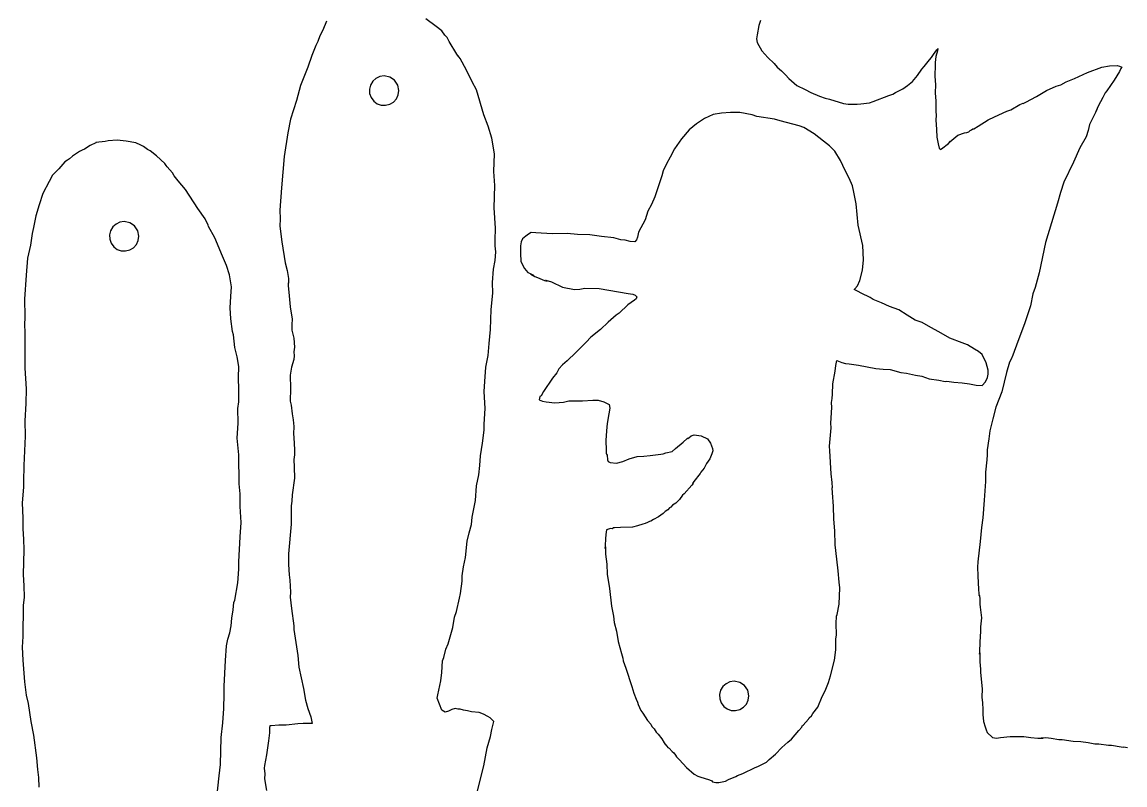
# Model space of a CAD drawing. Extents: x -104 to 747, y 152 to 800.
# Drawn here: x 64.7 to 251.9, y 371.3 to 500.7 of the extents above; entities that cross this region are included whole.
import ezdxf

# ---------------------------------------------------------------- set-up
doc = ezdxf.new("R2010")
doc.units = 0

msp = doc.modelspace()

# ---------------------------------------------------------------- linework, layer by layer
for p, q in [((116.421, 500.909), (115.75, 499.366)), ((134.988, 500.01), (133.27, 501.27)), ((135.963, 499.233), (134.988, 500.01)), ((189.764, 500.139), (189.502, 498.573)), ((190.052, 501.037), (189.764, 500.139)), ((115.269, 498.392), (114.937, 497.447)), ((115.75, 499.366), (115.269, 498.392)), ((136.475, 498.551), (135.963, 499.233)), ((136.858, 498.136), (136.475, 498.551)), ((137.242, 497.455), (136.858, 498.136)), ((189.502, 498.573), (189.414, 497.918875)), ((114.603, 496.75), (113.933, 495.075)), ((114.937, 497.447), (114.603, 496.75)), ((138.539, 495.279), (137.242, 497.455)), ((189.414, 497.918875), (189.512, 497.27)), ((189.512, 497.27), (190.285, 495.858)), ((220, 496.01), (220.194, 496.194)), ((220.194, 496.194), (220.126, 495.858)), ((220.194, 496.194), (220.2, 496.227)), ((220.2, 496.227), (220.194, 496.194)), ((113.933, 495.075), (113.218, 493.076)), ((138.765312, 494.983297), (138.539, 495.279)), ((138.7655, 495.032875), (138.765312, 494.983297)), ((139.082, 494.561), (138.7655, 495.032875)), ((140.1425, 492.60825), (139.082, 494.561)), ((190.285, 495.858), (191.286875, 494.735)), ((191.286875, 494.735), (192.375, 493.693)), ((217.848, 493.184), (218.765, 494.348)), ((218.765, 494.348), (219.116, 494.708)), ((219.116, 494.708), (219.423, 495.255)), ((219.423, 495.255), (220, 496.01)), ((219.85075, 494.894375), (219.691, 493.906)), ((220.126, 495.858), (219.85075, 494.894375)), ((113.218, 493.076), (111.983, 489.96)), ((141.128, 490.615), (140.1425, 492.60825)), ((192.375, 493.693), (192.871, 493.102)), ((192.871, 493.102), (193.612625, 492.4685)), ((193.612625, 492.4685), (194.322, 491.799)), ((216.71275, 491.68425), (217.451, 492.766)), ((217.451, 492.766), (217.848, 493.184)), ((219.739, 493.501), (219.661, 491.593)), ((219.691, 493.906), (219.739, 493.501)), ((245.567, 492.209), (248.025375, 493.098625)), ((248.025375, 493.098625), (249.303547, 493.348203)), ((249.303547, 493.348203), (250.606, 493.374)), ((250.606, 493.374), (251.015875, 493.2915)), ((251.015875, 493.2915), (251.389, 493.086)), ((251.246, 492.877), (251.019, 492.366)), ((251.389, 493.086), (251.246, 492.877)), ((124.246031, 490.701125), (123.864, 490.066)), ((124.785, 491.18775), (124.246031, 490.701125)), ((125.440969, 491.49925), (124.785, 491.18775)), ((126.174, 491.609), (125.440969, 491.49925)), ((127.13075, 491.418875), (126.174, 491.609)), ((127.942, 490.877), (127.13075, 491.418875)), ((128.483875, 490.06575), (127.942, 490.877)), ((141.841, 489.262), (141.128, 490.615)), ((194.322, 491.799), (194.85, 491.17)), ((194.85, 491.17), (196.225, 489.962)), ((215.011, 489.985), (215.886, 490.643)), ((215.886, 490.643), (216.71275, 491.68425)), ((219.661, 491.593), (219.759, 490.104)), ((241.046, 490.118), (241.965, 490.587)), ((241.965, 490.587), (243.364, 491.179)), ((243.364, 491.179), (245.567, 492.209)), ((250.129, 490.916), (248.846, 489.063)), ((251.019, 492.366), (250.129, 490.916)), ((111.983, 489.96), (111.325, 487.441)), ((123.864, 490.066), (123.684875, 489.346734)), ((123.684875, 489.346734), (123.72175, 488.621375)), ((128.674, 489.109), (128.483875, 490.06575)), ((128.56425, 488.375969), (128.674, 489.109)), ((143.131, 485.024), (141.841, 489.262)), ((196.225, 489.962), (197.669, 489.322)), ((197.669, 489.322), (198.602, 488.812)), ((198.602, 488.812), (200.083, 488.166)), ((212.535, 488.502), (213.003, 488.793)), ((213.003, 488.793), (214.258, 489.408)), ((214.258, 489.408), (215.011, 489.985)), ((219.759, 490.104), (219.744, 488.716)), ((219.744, 488.716), (219.819, 487.313)), ((236.89575, 488.12025), (238.632, 489.154)), ((238.632, 489.154), (240.267, 489.843)), ((240.267, 489.843), (241.046, 490.118)), ((248.557, 488.744), (248.156, 487.946)), ((248.846, 489.063), (248.557, 488.744)), ((111.325, 487.441), (110.266, 484.268)), ((123.72175, 488.621375), (123.96525, 487.937078)), ((123.96525, 487.937078), (124.406, 487.341)), ((124.406, 487.341), (125.001937, 486.90025)), ((125.001937, 486.90025), (125.686, 486.65675)), ((126.411313, 486.619875), (127.131, 486.799)), ((127.131, 486.799), (127.766125, 487.181031)), ((127.766125, 487.181031), (128.25275, 487.72)), ((128.25275, 487.72), (128.56425, 488.375969)), ((200.083, 488.166), (201.0495, 487.839375)), ((201.0495, 487.839375), (201.809, 487.68)), ((201.809, 487.68), (204.139, 486.935)), ((204.139, 486.935), (204.93525, 486.82)), ((204.93525, 486.82), (205.796, 486.825)), ((205.796, 486.825), (206.455, 486.804)), ((206.455, 486.804), (207.076, 486.889)), ((207.076, 486.889), (208.555, 487.055)), ((208.555, 487.055), (209.198, 487.286)), ((209.198, 487.286), (211.858, 488.293)), ((211.858, 488.293), (212.535, 488.502)), ((219.819, 487.313), (219.813, 485.625)), ((234.114, 486.732), (234.665719, 487.010844)), ((234.643031, 486.943781), (235.134, 487.136)), ((234.6645, 486.99175), (234.643031, 486.943781)), ((234.665719, 487.010844), (234.6645, 486.99175)), ((235.134, 487.136), (236.89575, 488.12025)), ((248.156, 487.946), (247.375, 486.479)), ((125.686, 486.65675), (126.411313, 486.619875)), ((143.8395, 483.06), (143.131, 485.024)), ((182.047, 485.081), (180.55175, 484.409375)), ((183.458, 485.27), (182.047, 485.081)), ((184.99675, 485.417375), (183.458, 485.27)), ((186.543, 485.387), (184.99675, 485.417375)), ((188.64, 485.006), (186.542, 485.388)), ((186.542, 485.388), (186.543, 485.387)), ((189.452, 484.751), (188.64, 485.006)), ((219.813, 485.625), (219.902, 484.9)), ((219.902, 484.9), (219.842, 484.164)), ((229.8, 484.676), (231.863, 485.627)), ((231.863, 485.627), (232.562, 485.866)), ((232.562, 485.866), (234.114, 486.732)), ((246.928, 485.39), (245.933, 483.376)), ((247.168844, 485.926344), (246.928, 485.39)), ((247.375, 486.479), (247.036281, 485.668156)), ((247.036281, 485.668156), (247.08625, 485.7515)), ((247.08625, 485.7515), (247.168844, 485.926344)), ((110.266, 484.268), (109.854, 481.931)), ((144.44, 481.063), (143.8395, 483.06)), ((179.214, 483.455), (177.951, 482.46)), ((180.55175, 484.409375), (179.214, 483.455)), ((192.471, 484.267), (189.452, 484.751)), ((193.412, 484.014), (192.471, 484.267)), ((196.607, 483.148), (193.412, 484.014)), ((197.436, 482.875), (196.607, 483.148)), ((219.842, 484.164), (219.948, 482.492)), ((226.299, 482.641), (226.993, 483.078)), ((226.993, 483.078), (228.727, 484.165)), ((228.727, 484.165), (229.8, 484.676)), ((245.933, 483.376), (245.668125, 482.33075)), ((109.854, 481.931), (109.192, 477.911)), ((177.951, 482.46), (176.6385, 480.916125)), ((199.152, 481.8095), (197.436, 482.875)), ((200.745, 480.564), (199.152, 481.8095)), ((219.948, 482.492), (220.002, 481.192)), ((220.002, 481.192), (220.207375, 480.06275)), ((222.88, 481.007), (223.558, 481.579)), ((223.558, 481.579), (224.722, 481.96)), ((224.722, 481.96), (225.072625, 481.987875)), ((225.072625, 481.987875), (225.406, 482.102)), ((225.406, 482.102), (225.649, 482.361)), ((225.649, 482.361), (225.889, 482.489)), ((225.889, 482.489), (226.115, 482.636)), ((226.115, 482.636), (226.299, 482.641)), ((245.368, 481.296), (244.298, 479.394)), ((245.668125, 482.33075), (245.368, 481.296)), ((76.248925, 479.779125), (75.3279, 479.159)), ((77.2307, 480.283), (76.248925, 479.779125)), ((78.8133, 480.495), (77.2296, 480.284)), ((77.2296, 480.284), (77.2307, 480.283)), ((79.3241, 480.62), (78.8133, 480.495)), ((80.871737, 480.719625), (79.3241, 480.62)), ((82.4133, 480.553), (80.871737, 480.719625)), ((84.0088, 480.241), (82.4133, 480.553)), ((84.8586, 479.855), (84.0088, 480.241)), ((85.3111, 479.654), (84.8586, 479.855)), ((85.9959, 479.123), (85.3111, 479.654)), ((144.898, 478.391), (144.44, 481.063)), ((176.6385, 480.916125), (175.491, 479.244)), ((201.762375, 479.7625), (200.745, 480.564)), ((202.674, 478.835), (201.762375, 479.7625)), ((220.207375, 480.06275), (220.419516, 479.365563)), ((220.419516, 479.365563), (220.673, 479.133)), ((220.821, 479.259), (221.971, 480.139)), ((221.971, 480.139), (222.349844, 480.527047)), ((222.204156, 480.417016), (222.88, 481.007)), ((222.2275, 480.438375), (222.204156, 480.417016)), ((222.349844, 480.527047), (222.2275, 480.438375)), ((244.298, 479.394), (243.216, 476.947)), ((72.765, 477.519), (72.4174, 477.31)), ((73.2609, 477.988), (72.765, 477.519)), ((74.4878, 478.792), (73.2609, 477.988)), ((74.9081, 478.984), (74.4878, 478.792)), ((75.3279, 479.159), (74.9081, 478.984)), ((86.4478, 478.905), (85.9959, 479.123)), ((87.5288, 478.043), (86.4478, 478.905)), ((88.9683, 476.75), (87.5288, 478.043)), ((109.192, 477.911), (108.777, 472.618)), ((144.82, 475.414), (144.898, 478.391)), ((174.75, 477.845), (174.0995, 476.703125)), ((175.491, 479.244), (174.75, 477.845)), ((203.664625, 477.24375), (202.674, 478.835)), ((220.673, 479.133), (220.821, 479.259)), ((70.9652, 475.871), (69.8804, 474.754)), ((71.9774, 477.004), (70.9652, 475.871)), ((72.4174, 477.31), (71.9774, 477.004)), ((89.201087, 476.41), (88.9683, 476.75)), ((89.3618, 476.19), (89.169098, 476.417)), ((89.169098, 476.417), (89.201087, 476.41)), ((90.2408, 475.166), (89.3618, 476.19)), ((174.0995, 476.703125), (173.539, 475.511)), ((204.467, 475.558), (203.664625, 477.24375)), ((205.144875, 474.271125), (204.467, 475.558)), ((243.216, 476.947), (241.567, 473.58)), ((69.3233, 473.697), (68.2282, 471.681)), ((69.8804, 474.754), (69.3233, 473.697)), ((90.5262, 474.672), (90.2408, 475.166)), ((91.2073, 473.814), (90.5262, 474.672)), ((92.4447, 472.328), (91.2073, 473.814)), ((144.97, 473.032), (144.82, 475.414)), ((173.318, 474.68), (172.686, 472.776)), ((173.539, 475.511), (173.318, 474.68)), ((205.711, 472.934), (205.144875, 474.271125)), ((94.5542, 469.131), (92.4447, 472.328)), ((108.777, 472.618), (108.457, 468.815)), ((144.83, 469.204), (144.97, 473.032)), ((172.686, 472.776), (172.131, 471.076)), ((205.922, 471.874), (205.711, 472.934)), ((206.323, 469.887), (205.922, 471.874)), ((240.98725, 471.804625), (240.493, 470.006)), ((241.567, 473.58), (240.98725, 471.804625)), ((68.2282, 471.681), (67.6067, 469.725)), ((172.131, 471.076), (171.549, 469.791)), ((240.493, 470.006), (239.456, 466.68675)), ((67.6067, 469.725), (67.0407, 467.85)), ((95.7886, 467.35), (94.5542, 469.131)), ((108.457, 468.815), (108.536, 467.384)), ((145.072, 465.753), (144.83, 469.204)), ((170.929, 468.659), (170.473, 467.196)), ((171.549, 469.791), (170.929, 468.659)), ((206.456625, 468.086875), (206.323, 469.887)), ((206.654, 466.295), (206.456625, 468.086875)), ((67.0407, 467.85), (66.6735, 465.907)), ((80.665712, 466.46975), (80.12687, 465.983125)), ((81.321573, 466.78125), (80.665712, 466.46975)), ((82.0546, 466.891), (81.321573, 466.78125)), ((83.011362, 466.7005), (82.0546, 466.891)), ((83.8224, 466.159), (83.011362, 466.7005)), ((96.2856, 466.313), (95.7886, 467.35)), ((96.3555, 466.051), (96.2856, 466.313)), ((108.536, 467.384), (108.455, 466.124)), ((170.473, 467.196), (169.382, 465.112)), ((207.421, 462.836), (206.654, 466.295)), ((239.456, 466.68675), (238.476, 463.351)), ((66.4068, 464.847), (66.131, 462.904)), ((66.6735, 465.907), (66.4068, 464.847)), ((79.7449, 465.348), (79.565817, 464.628312)), ((79.565817, 464.628312), (79.602688, 463.903)), ((80.12687, 465.983125), (79.7449, 465.348)), ((84.3643, 465.34775), (83.8224, 466.159)), ((84.5546, 464.391), (84.3643, 465.34775)), ((84.444831, 463.657969), (84.5546, 464.391)), ((97.4608, 464.142), (96.3555, 466.051)), ((108.455, 466.124), (108.823, 463.465)), ((145.018, 463.763), (145.072, 465.753)), ((150.214, 464.431), (149.67, 463.982)), ((150.66075, 464.7725), (150.214, 464.431)), ((151.157, 465.018), (150.66075, 464.7725)), ((151.941, 464.996), (151.157, 465.018)), ((154.722, 464.834), (151.941, 464.996)), ((157.25, 464.882), (154.722, 464.834)), ((159.022, 464.702), (157.25, 464.882)), ((161.083, 464.653), (159.022, 464.702)), ((163.063, 464.367), (161.083, 464.653)), ((165.197, 464.146), (163.063, 464.367)), ((169.382, 465.112), (169.164125, 464.234)), ((66.131, 462.904), (65.6518, 460.684)), ((79.602688, 463.903), (79.846164, 463.218938)), ((79.846164, 463.218938), (80.2869, 462.623)), ((80.2869, 462.623), (80.88287, 462.18225)), ((83.0113, 462.081), (83.646556, 462.463031)), ((83.646556, 462.463031), (84.133275, 463.002)), ((84.133275, 463.002), (84.444831, 463.657969)), ((98.7526, 461.002), (97.4608, 464.142)), ((108.823, 463.465), (109.38, 459.905)), ((145.035125, 462.754625), (145.018, 463.763)), ((145.128, 461.75), (145.035125, 462.754625)), ((149.343125, 462.790875), (149.305, 461.521)), ((149.435922, 463.435328), (149.343125, 462.790875)), ((149.67, 463.982), (149.435922, 463.435328)), ((166.367, 463.818), (165.197, 464.146)), ((167.088, 463.722), (166.367, 463.818)), ((167.920375, 463.51575), (167.088, 463.722)), ((168.74, 463.455), (167.920375, 463.51575)), ((169.020453, 463.809813), (168.74, 463.455)), ((169.164125, 464.234), (169.020453, 463.809813)), ((207.551, 460.386), (207.421, 462.836)), ((238.476, 463.351), (237.39, 458.173)), ((65.6518, 460.684), (65.4191, 457.791)), ((80.88287, 462.18225), (81.566937, 461.93875)), ((81.566937, 461.93875), (82.292086, 461.901875)), ((82.292086, 461.901875), (83.0113, 462.081)), ((99.416575, 459.468125), (98.7526, 461.002)), ((145.01125, 460.272375), (145.128, 461.75)), ((149.305, 461.521), (149.35875, 460.115625)), ((99.9358, 457.881), (99.416575, 459.468125)), ((109.38, 459.905), (109.692375, 458.577)), ((144.558, 456.529), (144.761, 458.812)), ((144.761, 458.812), (145.01125, 460.272375)), ((149.35875, 460.115625), (150.02, 458.906)), ((150.02, 458.906), (150.569, 458.253)), ((207.41, 458.624875), (207.551, 460.386)), ((65.4191, 457.791), (65.1198, 453.738)), ((100.294, 455.816), (99.9358, 457.881)), ((109.692375, 458.577), (109.932, 457.237)), ((109.932, 457.237), (109.964891, 456.484922)), ((150.569, 458.253), (150.851, 458.156)), ((150.851, 458.156), (151.594844, 457.772344)), ((151.36275, 457.85875), (151.101031, 457.949281)), ((151.101031, 457.949281), (151.756, 457.578)), ((151.594844, 457.772344), (151.36275, 457.85875)), ((151.756, 457.578), (152.195, 457.413)), ((152.195, 457.413), (153.398, 456.885)), ((153.398, 456.885), (153.853938, 456.806938)), ((153.64275, 456.922), (153.552297, 456.967461)), ((153.552297, 456.967461), (153.613438, 456.959812)), ((153.613438, 456.959812), (154.615, 456.65)), ((153.853938, 456.806938), (153.64275, 456.922)), ((206.512, 455.975), (206.927, 456.917)), ((206.927, 456.917), (207.41, 458.624875)), ((237.39, 458.173), (236.67, 455.687)), ((100.131, 454.182), (100.294, 455.816)), ((109.879547, 456.502516), (109.877, 456.039)), ((109.877, 456.039), (110.076, 454.278)), ((109.928125, 456.445625), (109.879547, 456.502516)), ((109.964891, 456.484922), (109.928125, 456.445625)), ((144.606, 454.739), (144.558, 456.529)), ((154.615, 456.65), (156.473, 455.769)), ((156.473, 455.769), (158.493, 455.346)), ((158.493, 455.346), (159.378375, 455.44125)), ((159.378375, 455.44125), (160.26, 455.61)), ((160.26, 455.61), (162.704, 455.552)), ((162.704, 455.552), (164.32525, 455.236625)), ((164.32525, 455.236625), (165.948, 454.961)), ((165.948, 454.961), (167.602, 454.711)), ((205.948, 455.347), (206.109, 455.477)), ((206.108, 455.313), (205.948, 455.347)), ((206.64125, 455.04925), (206.108, 455.313)), ((206.109, 455.477), (206.512, 455.975)), ((207.14, 454.721), (206.64125, 455.04925)), ((236.67, 455.687), (236.305, 454.651)), ((65.1198, 453.738), (65.1774, 450.809)), ((100.049625, 452.275), (100.131, 454.182)), ((110.076, 454.278), (110.209, 452.444)), ((144.351, 451.95), (144.606, 454.739)), ((168.679, 453.538), (167.53, 452.744)), ((167.602, 454.711), (168.4215, 454.5715)), ((168.4215, 454.5715), (168.809125, 454.418219)), ((168.954375, 453.785875), (168.679, 453.538)), ((168.809125, 454.418219), (169.091, 454.117)), ((169.091, 454.117), (168.954375, 453.785875)), ((208.706, 454.003), (207.14, 454.721)), ((209.201, 453.685), (208.706, 454.003)), ((210.633, 453.081), (209.201, 453.685)), ((211.973, 452.471), (210.633, 453.081)), ((236.305, 454.651), (235.874, 452.599)), ((100.143, 450.371), (100.049625, 452.275)), ((110.209, 452.444), (110.546, 450.35)), ((144.258, 448.595), (144.351, 451.95)), ((166.059, 451.36), (165.578, 450.986)), ((167.53, 452.744), (166.059, 451.36)), ((213.559, 451.932), (211.973, 452.471)), ((214.94275, 451.03075), (213.559, 451.932)), ((235.874, 452.599), (234.896625, 449.548)), ((65.1774, 450.809), (65.1236, 449.256)), ((100.465, 448.257), (100.143, 450.371)), ((110.546, 450.35), (110.50425, 449.40425)), ((110.50425, 449.40425), (110.506, 448.457)), ((164.236, 449.80825), (162.933, 448.581)), ((165.578, 450.986), (164.236, 449.80825)), ((216.343, 450.158), (214.94275, 451.03075)), ((217.49, 449.783), (216.343, 450.158)), ((219.001, 448.907), (217.49, 449.783)), ((234.896625, 449.548), (233.734, 446.56)), ((65.1236, 449.256), (65.181275, 448.226125)), ((65.1791, 447.701), (65.1706, 442.025)), ((65.186234, 448.259109), (65.1791, 447.701)), ((65.181275, 448.226125), (65.186234, 448.259109)), ((100.622, 447.665), (100.465, 448.257)), ((100.817, 445.553), (100.622, 447.665)), ((110.506, 448.457), (110.868, 447.086)), ((143.987, 446.221), (144.258, 448.595)), ((162.933, 448.581), (161.253, 447.287)), ((220.329, 448.183), (219.001, 448.907)), ((222.222, 447.117), (220.329, 448.183)), ((110.868, 447.086), (110.972, 445.57)), ((143.855, 444.192), (143.987, 446.221)), ((160.48, 446.419), (158.695, 444.675)), ((161.253, 447.287), (160.48, 446.419)), ((224.306, 446.292), (222.222, 447.117)), ((225.224, 445.993), (224.306, 446.292)), ((226.421, 445.25), (225.224, 445.993)), ((233.734, 446.56), (232.928, 444.236)), ((101.21525, 443.951125), (100.817, 445.553)), ((101.489, 442.323), (101.21525, 443.951125)), ((110.90625, 444.11125), (110.835, 443.492)), ((110.972, 445.57), (110.85, 444.81)), ((110.85, 444.81), (110.90625, 444.11125)), ((143.431, 442.17), (143.855, 444.192)), ((158.695, 444.675), (157.241, 443.273)), ((227.0895, 444.85375), (226.421, 445.25)), ((227.674, 444.354), (227.0895, 444.85375)), ((228.395, 442.94), (227.674, 444.354)), ((232.928, 444.236), (232.602, 443.558)), ((65.1706, 442.025), (65.3859, 438.505)), ((101.468, 440.426), (101.489, 442.323)), ((110.454125, 442.16725), (110.212, 440.82)), ((110.835, 443.492), (110.454125, 442.16725)), ((143.264, 439.75), (143.431, 442.17)), ((155.844, 441.899), (155.477, 441.231)), ((156.431, 442.574), (155.844, 441.899)), ((157.241, 443.273), (156.431, 442.574)), ((202.762, 441.514), (202.848625, 442.4575)), ((202.848625, 442.4575), (202.999, 443.314)), ((202.999, 443.314), (203.889125, 442.999375)), ((203.889125, 442.999375), (204.495, 442.786)), ((204.495, 442.786), (205.112, 442.75)), ((205.112, 442.75), (206.699, 442.541)), ((206.699, 442.541), (209.634, 441.967)), ((209.634, 441.967), (210.866, 441.86775)), ((210.866, 441.86775), (212.101, 441.791)), ((228.709125, 441.69875), (228.395, 442.94)), ((232.315, 443.024), (231.837, 441.261)), ((232.602, 443.558), (232.315, 443.024)), ((101.538, 438.36375), (101.468, 440.426)), ((110.212, 440.82), (110.29, 438.58)), ((154.753, 440.309), (153.242, 438.073)), ((155.477, 441.231), (154.753, 440.309)), ((202.339, 439.356), (202.762, 441.514)), ((212.101, 441.791), (213.893, 441.295)), ((213.893, 441.295), (214.833, 441.191)), ((214.833, 441.191), (216.362, 440.807)), ((216.362, 440.807), (217.479, 440.65)), ((217.479, 440.65), (218.727, 440.198)), ((218.727, 440.198), (220.351, 440)), ((220.351, 440), (221.406, 439.784)), ((228.237875, 439.69375), (228.628, 440.429)), ((228.628, 440.429), (228.741641, 441.030875)), ((228.741641, 441.030875), (228.709125, 441.69875)), ((231.837, 441.261), (231.011, 437.979)), ((65.3859, 438.505), (65.3582, 436.035)), ((101.494, 436.303), (101.538, 438.36375)), ((110.29, 438.58), (110.253, 436.439)), ((143.181, 438.077), (143.264, 439.75)), ((202.29, 437.6), (202.339, 439.356)), ((221.406, 439.784), (221.7, 439.801)), ((221.7, 439.801), (222.905, 439.618)), ((222.905, 439.618), (224.287, 439.546)), ((224.287, 439.546), (225.564, 439.355)), ((225.564, 439.355), (226.673625, 439.161625)), ((226.673625, 439.161625), (227.694, 439.101)), ((227.694, 439.101), (228.237875, 439.69375)), ((101.337, 435.177), (101.494, 436.303)), ((110.253, 436.439), (110.393, 435.726)), ((143.316, 435.185), (143.181, 438.077)), ((152.631, 437.187), (152.515, 436.64)), ((152.515, 436.64), (153.076875, 436.424125)), ((152.812, 437.332), (152.631, 437.187)), ((153.242, 438.073), (152.812, 437.332)), ((153.076875, 436.424125), (153.668, 436.314)), ((153.668, 436.314), (155.143625, 436.136)), ((155.143625, 436.136), (156.623, 436.249)), ((156.623, 436.249), (157.544, 436.476)), ((157.544, 436.476), (159.848, 436.465)), ((159.848, 436.465), (161.634, 436.579)), ((161.634, 436.579), (162.53, 436.579)), ((162.53, 436.579), (163.493375, 436.287875)), ((163.493375, 436.287875), (164.405, 435.843)), ((202.095, 436.19), (202.229, 436.899)), ((202.229, 436.899), (202.29, 437.6)), ((231.011, 437.979), (230.035, 435.384)), ((65.3582, 436.035), (65.1979, 433.06)), ((101.382, 432.706), (101.337, 435.177)), ((110.393, 435.726), (110.558, 434.251)), ((143.167, 432.498), (143.316, 435.185)), ((164.477609, 435.233766), (164.340875, 434.247375)), ((164.405, 435.843), (164.477609, 435.233766)), ((202.035, 432.691), (202.2, 435.322)), ((202.2, 435.322), (202.095, 436.19)), ((230.035, 435.384), (229.524, 433.411)), ((65.1979, 433.06), (65.26, 430.491)), ((101.244, 430.123), (101.382, 432.706)), ((110.558, 434.251), (110.735, 433.268)), ((110.735, 433.268), (110.831, 432.1)), ((143.159, 431.492), (143.167, 432.498)), ((164.012, 432.645), (163.929, 431.403)), ((164.340875, 434.247375), (164.012, 432.645)), ((202.058, 431.915), (202.035, 432.691)), ((229.524, 433.411), (229.026, 431.402)), ((110.831, 432.1), (110.775, 430.886)), ((110.775, 430.886), (110.874, 430.277)), ((142.882625, 429.301375), (143.159, 431.492)), ((163.929, 431.403), (163.790375, 429.77175)), ((178.319625, 430.5155), (178.83, 430.715)), ((178.83, 430.715), (180.01675, 430.541625)), ((201.803, 428.8), (202.058, 431.915)), ((229.026, 431.402), (228.833, 430.058)), ((65.26, 430.491), (65.0043, 425.505)), ((101.485, 427.29), (101.244, 430.123)), ((110.874, 430.277), (110.986, 428.149)), ((142.541, 427.119), (142.882625, 429.301375)), ((163.790375, 429.77175), (163.858, 428.136)), ((175.643, 428.371), (176.954, 429.476)), ((176.954, 429.476), (177.647, 430.107)), ((177.647, 430.107), (177.800766, 430.201906)), ((177.713797, 430.080844), (177.876, 430.196)), ((177.755875, 430.138), (177.713797, 430.080844)), ((177.800766, 430.201906), (177.755875, 430.138)), ((177.876, 430.196), (178.319625, 430.5155)), ((180.01675, 430.541625), (181.079, 430.054)), ((181.079, 430.054), (181.581125, 429.2675)), ((181.581125, 429.2675), (181.898, 428.382)), ((201.839, 427.973), (201.803, 428.8)), ((228.833, 430.058), (228.573, 428.162)), ((101.594, 422.398), (101.485, 427.29)), ((110.965625, 427.33875), (110.835, 426.518)), ((110.986, 428.149), (110.965625, 427.33875)), ((142.433, 425.5085), (142.541, 427.119)), ((163.858, 428.136), (163.89, 427.606)), ((163.89, 427.606), (163.928, 427.453)), ((163.928, 427.453), (164.017, 427.262)), ((164.017, 427.262), (164.076625, 426.476875)), ((167.754, 426.665), (169.128, 427.023)), ((169.128, 427.023), (170.286, 427.075)), ((170.286, 427.075), (171.363, 427.218)), ((171.363, 427.218), (173.141, 427.415)), ((173.141, 427.415), (173.534, 427.503)), ((173.534, 427.503), (173.988, 427.633)), ((173.988, 427.633), (175.057, 427.877)), ((175.057, 427.877), (175.643, 428.371)), ((181.783, 427.507), (181.45, 426.655)), ((181.983, 427.994), (181.783, 427.507)), ((181.898, 428.382), (181.983, 427.994)), ((202.068, 424.113), (201.839, 427.973)), ((228.5485, 427.3025), (228.494, 426.485)), ((228.573, 428.162), (228.5485, 427.3025)), ((65.0043, 425.505), (64.9374, 422.806)), ((110.835, 426.518), (110.912, 425.204)), ((110.912, 425.204), (110.935, 423.368)), ((142.265, 423.904), (142.433, 425.5085)), ((164.076625, 426.476875), (164.212047, 426.196484)), ((164.212047, 426.196484), (164.557, 426.033)), ((164.557, 426.033), (165.601, 425.885)), ((165.601, 425.885), (166.7015, 426.19475)), ((166.7015, 426.19475), (167.754, 426.665)), ((180.503, 425.049), (179.951, 424.353)), ((180.922, 425.858), (180.503, 425.049)), ((181.45, 426.655), (180.922, 425.858)), ((228.494, 426.485), (228.256, 424.371)), ((110.935, 423.368), (110.544, 420.516)), ((141.849, 422.079), (142.265, 423.904)), ((179.835, 424.135), (178.769, 422.773)), ((179.951, 424.353), (179.835, 424.135)), ((202.246, 422.595), (202.068, 424.113)), ((228.256, 424.371), (228.249, 422.799)), ((64.9633, 421.841), (64.7146, 419.145)), ((64.9374, 422.806), (64.9633, 421.841)), ((101.738, 420.695), (101.594, 422.398)), ((141.685, 419.543), (141.849, 422.079)), ((178.391, 422.173), (177.112, 420.702)), ((178.618531, 422.465031), (178.391, 422.173)), ((178.769, 422.773), (178.538094, 422.431469)), ((178.538094, 422.431469), (178.57775, 422.44)), ((178.57775, 422.44), (178.618531, 422.465031)), ((202.289, 420.846), (202.238125, 421.708922)), ((202.238125, 421.708922), (202.25775, 421.699875)), ((202.28225, 421.701141), (202.246, 422.595)), ((202.25775, 421.699875), (202.28225, 421.701141)), ((228.249, 422.799), (228.064, 419.616)), ((101.732, 418.568), (101.738, 420.695)), ((110.487, 419.434), (110.397, 418.654)), ((110.544, 420.516), (110.487, 419.434)), ((141.134, 416.729), (141.685, 419.543)), ((176.305625, 419.76325), (175.692, 419.116)), ((176.848, 420.469), (176.305625, 419.76325)), ((177.112, 420.702), (176.848, 420.469)), ((202.478, 418.603), (202.289, 420.846)), ((228.064, 419.616), (227.801, 416.644)), ((64.7146, 419.145), (64.8676, 416.591)), ((101.883, 415.835), (101.732, 418.568)), ((110.397, 418.654), (110.395, 415.566)), ((173.889, 417.704), (173.538, 417.348)), ((174.34, 417.983), (173.889, 417.704)), ((174.631, 418.296), (174.34, 417.983)), ((174.868, 418.451), (174.631, 418.296)), ((175.14, 418.766), (174.868, 418.451)), ((175.692, 419.116), (175.14, 418.766)), ((202.506, 416.394), (202.478, 418.603)), ((64.8676, 416.591), (64.8304, 414.775)), ((101.728, 413.383), (101.883, 415.835)), ((141.016, 415.474), (141.134, 416.729)), ((170.478, 415.648), (170.084, 415.56)), ((170.909375, 415.8255), (170.478, 415.648)), ((171.211, 415.994), (170.909375, 415.8255)), ((171.455, 416.049), (171.211, 415.994)), ((171.91, 416.361), (171.455, 416.049)), ((172.746875, 416.82), (171.91, 416.361)), ((173.538, 417.348), (172.746875, 416.82)), ((202.687, 414.399), (202.506, 416.394)), ((227.801, 416.644), (227.56, 414.993)), ((64.8304, 414.775), (64.9743, 413.007)), ((110.395, 415.566), (109.955, 410.492)), ((140.265, 412.671), (140.62625, 414.07775)), ((140.62625, 414.07775), (141.016, 415.474)), ((163.785375, 413.8155), (163.767, 413.037)), ((163.92, 414.567), (163.785375, 413.8155)), ((164.591, 414.838), (163.92, 414.567)), ((164.914, 414.785), (164.591, 414.838)), ((165.081781, 414.874531), (164.914, 414.785)), ((165.293, 414.908), (165.03525, 414.9065)), ((165.03525, 414.9065), (165.081781, 414.874531)), ((166.307, 414.976), (165.293, 414.908)), ((168.326, 415.048), (166.307, 414.976)), ((169.215875, 415.262375), (168.326, 415.048)), ((170.084, 415.56), (169.215875, 415.262375)), ((202.77, 412.02), (202.687, 414.399)), ((227.56, 414.993), (227.353, 412.608)), ((64.9743, 413.007), (65.0086, 411.175)), ((101.5, 409.181), (101.728, 413.383)), ((139.974, 409.888), (140.265, 412.671)), ((163.767, 413.037), (163.684, 411.96)), ((163.684, 411.96), (163.701188, 411.437375)), ((203.047, 409.586), (202.77, 412.02)), ((227.353, 412.608), (226.958, 409.143)), ((65.0086, 411.175), (64.9076, 407.004)), ((109.955, 410.492), (109.9265, 408.73225)), ((163.701188, 411.437375), (163.71275, 411.54325)), ((163.71275, 411.54325), (163.732937, 411.6945)), ((163.732937, 411.6945), (163.776, 411.308)), ((163.776, 411.308), (163.773, 410.469)), ((163.773, 410.469), (163.968, 408.768)), ((101.502, 407.905), (101.5, 409.181)), ((109.9265, 408.73225), (110.06, 406.977)), ((139.399, 406.763), (139.647875, 408.329625)), ((139.647875, 408.329625), (139.974, 409.888)), ((163.968, 408.768), (164.054, 407.08)), ((203.267, 407.619), (203.047, 409.586)), ((226.958, 409.143), (226.893, 408.259)), ((226.893, 408.259), (226.974, 406.774)), ((64.9076, 407.004), (65.0211, 405.098625)), ((101.349, 405.584), (101.502, 407.905)), ((110.06, 406.977), (110.192, 406.067)), ((139.409, 405.904), (139.399, 406.763)), ((164.054, 407.08), (164.438, 404.618)), ((203.438, 405.708), (203.267, 407.619)), ((226.974, 406.774), (227.089, 404.454)), ((65.0211, 405.098625), (65.0647, 403.191)), ((100.808, 402.678), (101.349, 405.584)), ((110.192, 406.067), (110.276, 404.009)), ((139.158, 403.808), (139.409, 405.904)), ((164.438, 404.618), (164.784, 401.65)), ((203.552, 404.757), (203.438, 405.708)), ((203.447, 402.004), (203.552, 404.757)), ((227.089, 404.454), (227.115, 403.804)), ((65.0647, 403.191), (64.9214, 401.77)), ((100.676, 402.238), (100.808, 402.678)), ((110.276, 404.009), (110.217, 403.175)), ((110.217, 403.175), (110.465, 401.242)), ((138.443, 400.736), (138.975, 403.008)), ((138.975, 403.008), (139.158, 403.808)), ((227.115, 403.804), (227.177734, 403.392234)), ((227.177734, 403.392234), (227.208875, 403.449125)), ((227.208875, 403.449125), (227.238328, 403.444703)), ((227.238328, 403.444703), (227.296, 402.849)), ((227.296, 402.849), (227.321875, 401.9585)), ((64.9214, 401.77), (64.8454, 396.487)), ((100.319, 399.575), (100.535, 400.996)), ((100.535, 400.996), (100.676, 402.238)), ((110.465, 401.242), (110.871, 398.314)), ((138.144, 399.753), (138.443, 400.736)), ((164.784, 401.65), (165.108, 399.951)), ((203.1, 400.199), (203.447, 402.004)), ((227.321875, 401.9585), (227.302328, 401.9625)), ((227.302328, 401.9625), (227.353, 401.449)), ((227.353, 401.449), (227.57, 399.66)), ((100.2075, 398.3265), (100.319, 399.575)), ((137.851, 398.027), (138.144, 399.753)), ((165.108, 399.951), (165.241, 398.85)), ((165.241, 398.85), (165.649, 397.422)), ((202.915, 398.705), (202.994, 399.914)), ((202.994, 399.914), (203.1, 400.199)), ((227.57, 399.66), (227.424, 398.143)), ((99.66605, 396.01975), (100, 397.093)), ((100, 397.093), (100.2075, 398.3265)), ((110.871, 398.314), (110.871, 397.653)), ((110.871, 397.653), (111.534, 393.269)), ((137.263, 396.011), (137.851, 398.027)), ((165.649, 397.422), (165.925, 395.631)), ((202.958, 396.791), (202.915, 398.705)), ((227.441, 397.196), (227.355, 396.647)), ((227.424, 398.143), (227.441, 397.196)), ((64.8454, 396.487), (64.7159, 394.656)), ((99.4128, 394.924), (99.66605, 396.01975)), ((136.665, 394.326), (137.05, 395.264)), ((137.05, 395.264), (137.263, 396.011)), ((165.925, 395.631), (166.45, 393.614)), ((202.83125, 394.2435), (202.873, 396.027)), ((202.873, 396.027), (202.958, 396.791)), ((227.355, 396.647), (227.247, 394.081)), ((64.7159, 394.656), (64.8365, 392.463)), ((99.2754, 392.439), (99.4128, 394.924)), ((111.534, 393.269), (111.704, 391.298)), ((136.291, 392.941), (136.665, 394.326)), ((166.45, 393.614), (166.692, 392.83)), ((202.605, 392.469), (202.83125, 394.2435)), ((227.247, 394.081), (227.258781, 393.467359)), ((227.258781, 393.467359), (227.26325, 393.570625)), ((227.26325, 393.570625), (227.279344, 393.702578)), ((227.279344, 393.702578), (227.326, 393.175)), ((227.326, 393.175), (227.287, 392.22)), ((64.8365, 392.463), (65.1413, 388.795)), ((99.009, 388.091), (99.2754, 392.439)), ((111.704, 391.298), (112.473, 387.675)), ((135.998, 390.406), (136.1, 392.357)), ((136.1, 392.357), (136.291, 392.941)), ((166.692, 392.83), (166.752, 392.379)), ((166.752, 392.379), (167.212, 391.093)), ((201.927, 389.829), (202.605, 392.469)), ((227.287, 392.22), (227.398, 390.928)), ((135.783, 388.966), (135.998, 390.406)), ((167.212, 391.093), (168.237, 387.983)), ((201.598, 388.681), (201.927, 389.829)), ((227.398, 390.928), (227.39, 390.4)), ((227.39, 390.4), (227.691, 387.621)), ((65.1413, 388.795), (65.407, 386.551)), ((99.0301, 386.683), (99.009, 388.091)), ((112.473, 387.675), (112.823, 385.679)), ((135.312, 386.603), (135.783, 388.966)), ((168.237, 387.983), (168.57, 386.86)), ((183.674031, 387.996125), (183.292, 387.361)), ((184.213, 388.48275), (183.674031, 387.996125)), ((184.868969, 388.79425), (184.213, 388.48275)), ((185.602, 388.904), (184.868969, 388.79425)), ((186.575234, 388.707578), (185.602, 388.904)), ((187.369875, 388.171875), (186.575234, 388.707578)), ((187.905578, 387.377234), (187.369875, 388.171875)), ((201.02, 387.264), (201.598, 388.681)), ((227.691, 387.621), (227.615, 386.192)), ((65.407, 386.551), (65.7729, 385.124)), ((98.9859, 384.279), (99.0301, 386.683)), ((112.823, 385.679), (113.250875, 384.274)), ((135.193, 386.009), (135.312, 386.603)), ((135.977, 383.97), (135.193, 386.009)), ((168.57, 386.86), (168.951, 385.847)), ((168.951, 385.847), (169.205, 385.341)), ((183.292, 387.361), (183.112875, 386.641734)), ((183.112875, 386.641734), (183.14975, 385.916375)), ((183.14975, 385.916375), (183.39325, 385.232078)), ((188.102, 386.404), (187.905578, 387.377234)), ((187.99225, 385.671125), (188.102, 386.404)), ((199.8, 384.519), (200.546, 386.296)), ((200.546, 386.296), (201.02, 387.264)), ((227.615, 386.192), (227.68925, 385.663375)), ((65.7729, 385.124), (66.2113, 382.092)), ((98.783175, 381.825), (98.9859, 384.279)), ((113.250875, 384.274), (113.723, 382.881)), ((136.553, 383.650828), (135.975, 383.97)), ((135.975, 383.97), (135.977, 383.97)), ((137.11525, 383.800125), (136.553, 383.650828)), ((137.672625, 384.109359), (137.11525, 383.800125)), ((138.236, 384.27), (137.672625, 384.109359)), ((138.48825, 384.23725), (138.236, 384.27)), ((138.715, 384.155), (138.48825, 384.23725)), ((139.061, 384.14), (138.715, 384.155)), ((139.627, 383.98), (139.061, 384.14)), ((140.347, 383.881), (139.627, 383.98)), ((141.002, 383.709), (140.347, 383.881)), ((169.205, 385.341), (169.29, 384.953)), ((169.29, 384.953), (169.759, 383.913)), ((169.759, 383.913), (170.076, 383.467)), ((183.39325, 385.232078), (183.834, 384.636)), ((183.834, 384.636), (184.430078, 384.195406)), ((184.430078, 384.195406), (185.114375, 383.95225)), ((185.114375, 383.95225), (185.839734, 383.915719)), ((185.839734, 383.915719), (186.559, 384.095)), ((186.559, 384.095), (187.194125, 384.476875)), ((187.194125, 384.476875), (187.68075, 385.0155)), ((187.68075, 385.0155), (187.99225, 385.671125)), ((198.967, 383.444), (199.8, 384.519)), ((227.68925, 385.663375), (227.765, 385.275)), ((227.765, 385.275), (227.83, 384.04)), ((227.83, 384.04), (227.79, 383.201)), ((66.2113, 382.092), (66.6397, 379.748)), ((113.723, 382.881), (113.972, 381.757)), ((142.29, 383.598), (141.002, 383.709)), ((143.07175, 383.298875), (142.29, 383.598)), ((143.807, 382.894), (143.07175, 383.298875)), ((144.181, 382.678), (143.807, 382.894)), ((144.792, 382.049), (144.181, 382.678)), ((144.477, 380.689), (144.792, 382.049)), ((170.076, 383.467), (170.87, 382.226)), ((170.87, 382.226), (171.441, 381.603)), ((197.299, 381.44), (197.78, 381.979)), ((197.78, 381.979), (198.239, 382.488)), ((198.239, 382.488), (198.316, 382.693)), ((198.316, 382.693), (198.741, 383.057)), ((198.741, 383.057), (198.967, 383.444)), ((227.79, 383.201), (227.855, 382.678)), ((227.855, 382.678), (227.924, 382.055)), ((227.924, 382.055), (228.225, 381.163)), ((98.5314, 379.377), (98.783175, 381.825)), ((106.708, 380.16), (106.575, 378.792)), ((106.719, 381.034), (106.708, 380.16)), ((106.799, 381.354), (106.719, 381.034)), ((107.02, 381.356), (106.799, 381.354)), ((108.28775, 381.428875), (107.02, 381.356)), ((109.56, 381.42), (108.28775, 381.428875)), ((111.542, 381.693), (109.56, 381.42)), ((112.449, 381.75), (111.542, 381.693)), ((113.622, 381.738), (112.449, 381.75)), ((113.8375, 381.704375), (113.622, 381.738)), ((113.972, 381.757), (113.8375, 381.704375)), ((144.222, 379.502), (144.477, 380.689)), ((171.441, 381.603), (171.62, 381.237)), ((171.62, 381.237), (172.015, 380.848)), ((172.015, 380.848), (172.353, 380.267)), ((172.353, 380.267), (172.714, 379.898)), ((195.313, 379.045), (196.56, 380.551)), ((196.56, 380.551), (197.082, 381.135)), ((197.082, 381.135), (197.16, 381.341)), ((197.16, 381.341), (197.299, 381.44)), ((228.225, 381.163), (228.35575, 380.662125)), ((228.35575, 380.662125), (228.572, 380.198)), ((228.572, 380.198), (229.45, 379.349)), ((66.6397, 379.748), (67.1602, 375.915)), ((98.3896, 374.782), (98.5314, 379.377)), ((106.575, 378.792), (106.234, 376.428)), ((143.683, 377.578), (144.222, 379.502)), ((172.714, 379.898), (173.305, 379.125)), ((173.305, 379.125), (173.707, 378.471)), ((173.707, 378.471), (173.968375, 378.08675)), ((193.68, 377.679), (194.712, 378.568)), ((194.712, 378.568), (195.313, 379.045)), ((229.45, 379.349), (230.12125, 379.26025)), ((230.12125, 379.26025), (230.794, 379.353)), ((230.794, 379.353), (232.473, 379.505)), ((232.473, 379.505), (234.258, 379.507)), ((234.258, 379.507), (234.797, 379.539)), ((234.797, 379.539), (235.95625, 379.36925)), ((235.95625, 379.36925), (237.12, 379.225)), ((237.12, 379.225), (238.038172, 379.240203)), ((237.742266, 379.303609), (238.481, 379.343)), ((237.920125, 379.267875), (237.742266, 379.303609)), ((238.038172, 379.240203), (237.920125, 379.267875)), ((238.481, 379.343), (239.418, 379.213)), ((239.418, 379.213), (240.696, 379.029)), ((240.696, 379.029), (241.267, 379.04)), ((241.267, 379.04), (243.15, 378.729)), ((243.15, 378.729), (244.433, 378.694)), ((244.433, 378.694), (245.689, 378.497)), ((245.689, 378.497), (246.813, 378.271)), ((246.813, 378.271), (247.475, 378.267)), ((247.475, 378.267), (249.152, 378.055)), ((106.234, 376.428), (105.89, 374.593)), ((143.121, 374.551), (143.683, 377.578)), ((173.968375, 378.08675), (173.972922, 378.127875)), ((173.972922, 378.127875), (174.175, 377.908)), ((174.175, 377.908), (174.33, 377.661)), ((174.33, 377.661), (174.556, 377.553)), ((174.556, 377.553), (175.074, 376.952)), ((175.074, 376.952), (175.329, 376.776)), ((175.329, 376.776), (175.667, 376.36)), ((175.667, 376.36), (175.798, 376.065)), ((191.566, 375.61), (192.616, 376.498)), ((192.616, 376.498), (193.68, 377.679)), ((249.152, 378.055), (249.665, 378.04)), ((249.665, 378.04), (251.277, 377.755)), ((251.277, 377.755), (251.706938, 377.723172)), ((251.706938, 377.723172), (251.6835, 377.749375)), ((251.6835, 377.749375), (252.387, 377.68)), ((67.1602, 375.915), (67.3382, 373.933)), ((98.1674, 372.837), (98.3896, 374.782)), ((105.89, 374.593), (105.79, 374.128)), ((142.022, 370.294), (143.121, 374.551)), ((175.798, 376.065), (176.326, 375.546)), ((176.326, 375.546), (177.492125, 374.251625)), ((189.604, 374.413), (191.097, 375.169)), ((191.097, 375.169), (191.566, 375.61)), ((67.3382, 373.933), (67.5228, 372.59)), ((67.5228, 372.59), (67.577, 370.921)), ((97.4788, 366.531), (98.1674, 372.837)), ((105.79, 374.128), (105.899, 373.188)), ((105.899, 373.188), (105.888, 372.315)), ((177.492125, 374.251625), (178.818, 373.129)), ((178.818, 373.129), (179.42, 372.782)), ((179.42, 372.782), (179.757, 372.695)), ((179.757, 372.695), (181.433, 372.147)), ((184.627, 372.252), (185.905, 372.718)), ((185.905, 372.718), (186.145, 372.906)), ((186.145, 372.906), (187.079, 373.246)), ((187.079, 373.246), (189.148, 374.25)), ((189.148, 374.25), (189.604, 374.413)), ((105.888, 372.315), (106.186, 370.342)), ((181.433, 372.147), (181.816, 372.004625)), ((181.816, 372.004625), (181.932, 371.86)), ((181.932, 371.86), (182.457875, 371.715875)), ((182.457875, 371.715875), (183.01, 371.691)), ((183.01, 371.691), (184.1, 371.948)), ((184.1, 371.948), (184.627, 372.252))]:
    msp.add_line(p, q)

doc.saveas('drawing.dxf')
